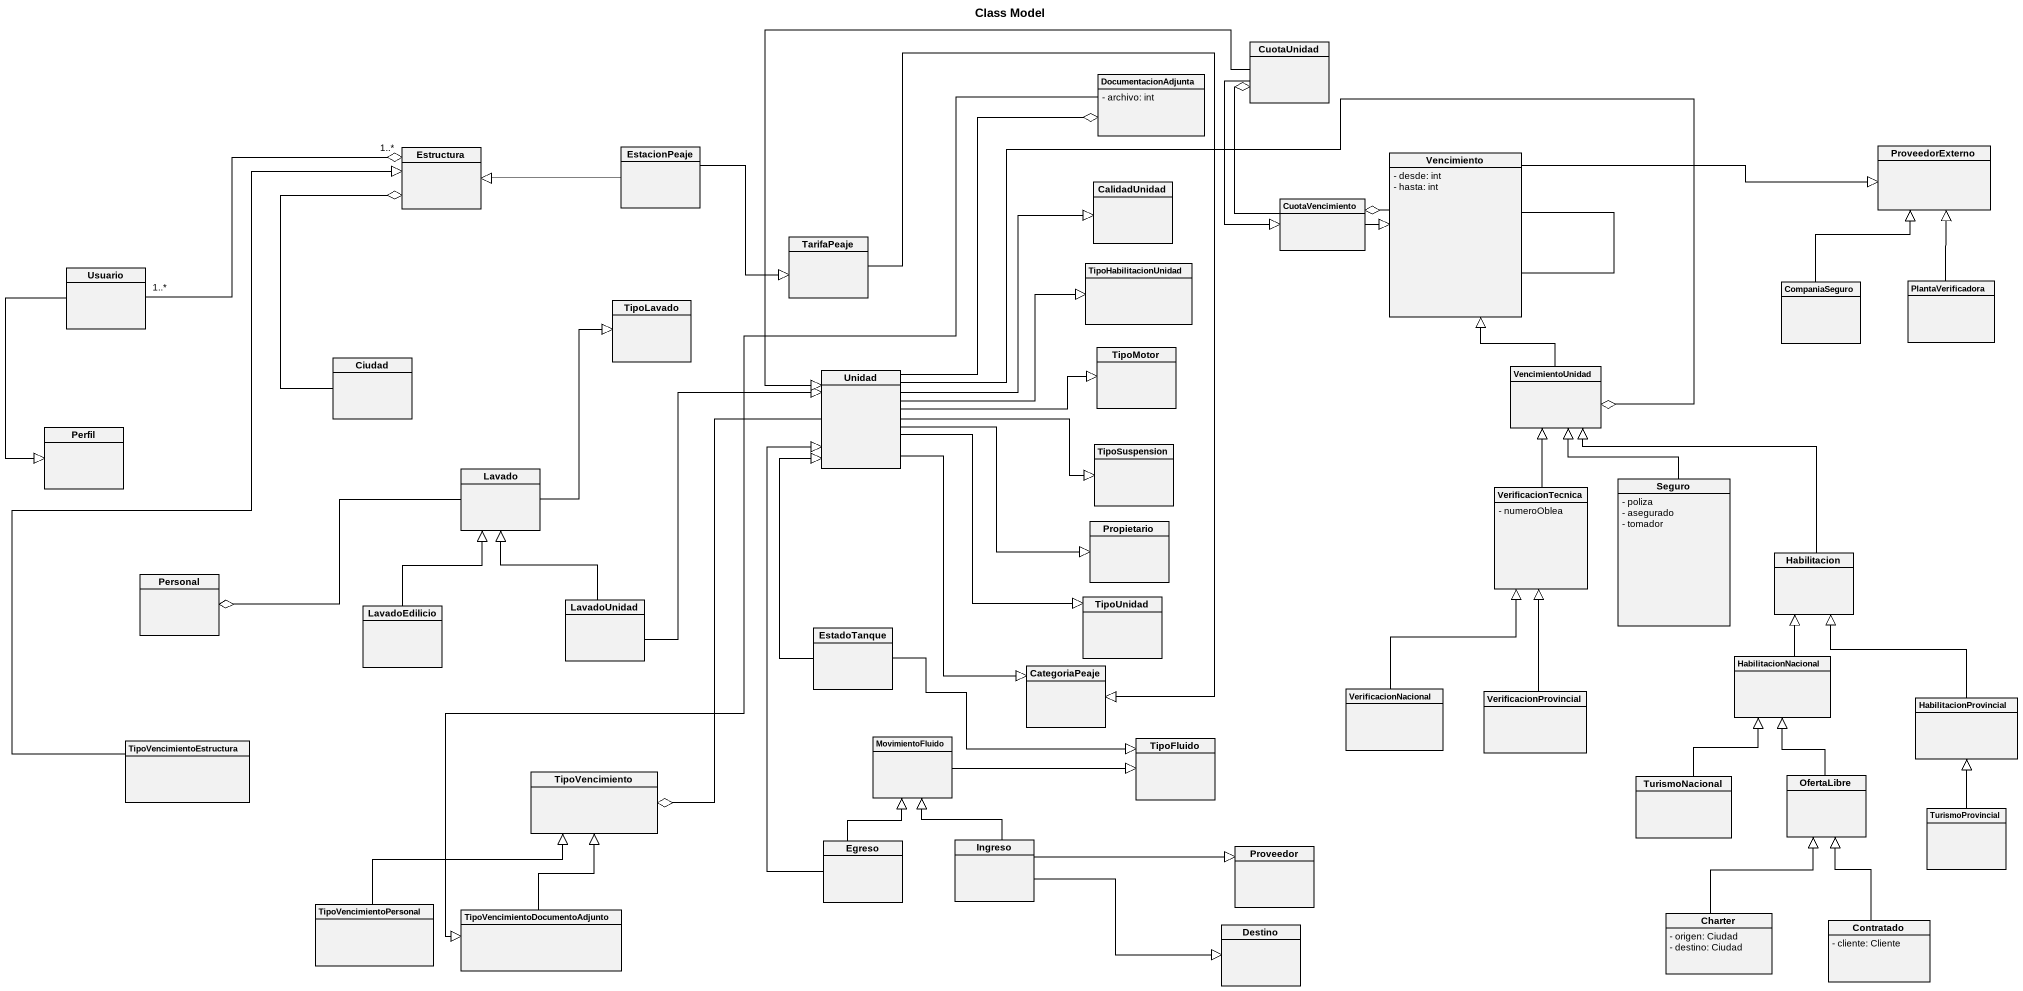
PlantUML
@startuml
title Class Model
hide circle
hide empty members
skinparam classAttributeIconSize 0
class CuotaUnidad
class DocumentacionAdjunta {
  - archivo: int
}
class Estructura
class EstacionPeaje
class ProveedorExterno
class CalidadUnidad
class Vencimiento {
  - desde: int
  - hasta: int
}
class CuotaVencimiento
class TarifaPeaje
class TipoHabilitacionUnidad
class Usuario
class TipoLavado
class CompaniaSeguro
class PlantaVerificadora
class Ciudad
class Unidad
class TipoMotor
class VencimientoUnidad
class Perfil
class TipoSuspension
class Lavado
class VerificacionTecnica {
  - numeroOblea
}
class Seguro {
  - poliza
  - asegurado
  - tomador
}
class Propietario
class Personal
class Habilitacion
class LavadoEdilicio
class LavadoUnidad
class TipoUnidad
class EstadoTanque
class HabilitacionNacional
class CategoriaPeaje
class VerificacionNacional
class VerificacionProvincial
class HabilitacionProvincial
class TipoVencimientoEstructura
class MovimientoFluido
class TipoFluido
class TipoVencimiento
class TurismoNacional
class OfertaLibre
class TurismoProvincial
class Egreso
class Ingreso
class Proveedor
class TipoVencimientoPersonal
class "TipoVencimientoDocumentoAdjunto" as TipoVencimientoDocumentoAdju
class Destino
class Charter {
  - origen: Ciudad
  - destino: Ciudad
}
class Contratado {
  - cliente: Cliente
}
CuotaUnidad --|> CuotaVencimiento
CuotaUnidad --|> Unidad
DocumentacionAdjunta --|> TipoVencimientoDocumentoAdju
EstacionPeaje -left-|> Estructura
EstacionPeaje -right-|> TarifaPeaje
Vencimiento -right-|> ProveedorExterno
Vencimiento -- Vencimiento
Vencimiento -left-o CuotaVencimiento
CuotaVencimiento -up-o CuotaUnidad
CuotaVencimiento -right-|> Vencimiento
TarifaPeaje --|> CategoriaPeaje
Usuario "1..*" -right-o "1..*" Estructura
Usuario --|> Perfil
CompaniaSeguro -up-|> ProveedorExterno
PlantaVerificadora -up-|> ProveedorExterno
Ciudad -up-o Estructura
Unidad -up-o DocumentacionAdjunta
Unidad -up-|> CalidadUnidad
Unidad -right-|> TipoHabilitacionUnidad
Unidad -right-|> TipoMotor
Unidad -right-o VencimientoUnidad
Unidad -right-|> TipoSuspension
Unidad -right-|> Propietario
Unidad --|> TipoUnidad
Unidad --|> CategoriaPeaje
Unidad --o TipoVencimiento
VencimientoUnidad -up-|> Vencimiento
Lavado -up-|> TipoLavado
Lavado -left-o Personal
VerificacionTecnica -up-|> VencimientoUnidad
Seguro -up-|> VencimientoUnidad
Habilitacion -up-|> VencimientoUnidad
LavadoEdilicio -up-|> Lavado
LavadoUnidad -up-|> Unidad
LavadoUnidad -up-|> Lavado
EstadoTanque -up-|> Unidad
EstadoTanque -right-|> TipoFluido
HabilitacionNacional -up-|> Habilitacion
VerificacionNacional -up-|> VerificacionTecnica
VerificacionProvincial -up-|> VerificacionTecnica
HabilitacionProvincial -up-|> Habilitacion
TipoVencimientoEstructura -up-|> Estructura
MovimientoFluido -right-|> TipoFluido
TurismoNacional -up-|> HabilitacionNacional
OfertaLibre -up-|> HabilitacionNacional
TurismoProvincial -up-|> HabilitacionProvincial
Egreso -up-|> Unidad
Egreso -up-|> MovimientoFluido
Ingreso -up-|> MovimientoFluido
Ingreso -right-|> Proveedor
Ingreso -right-|> Destino
TipoVencimientoPersonal -up-|> TipoVencimiento
TipoVencimientoDocumentoAdju -up-|> TipoVencimiento
Charter -up-|> OfertaLibre
Contratado -up-|> OfertaLibre
@enduml
